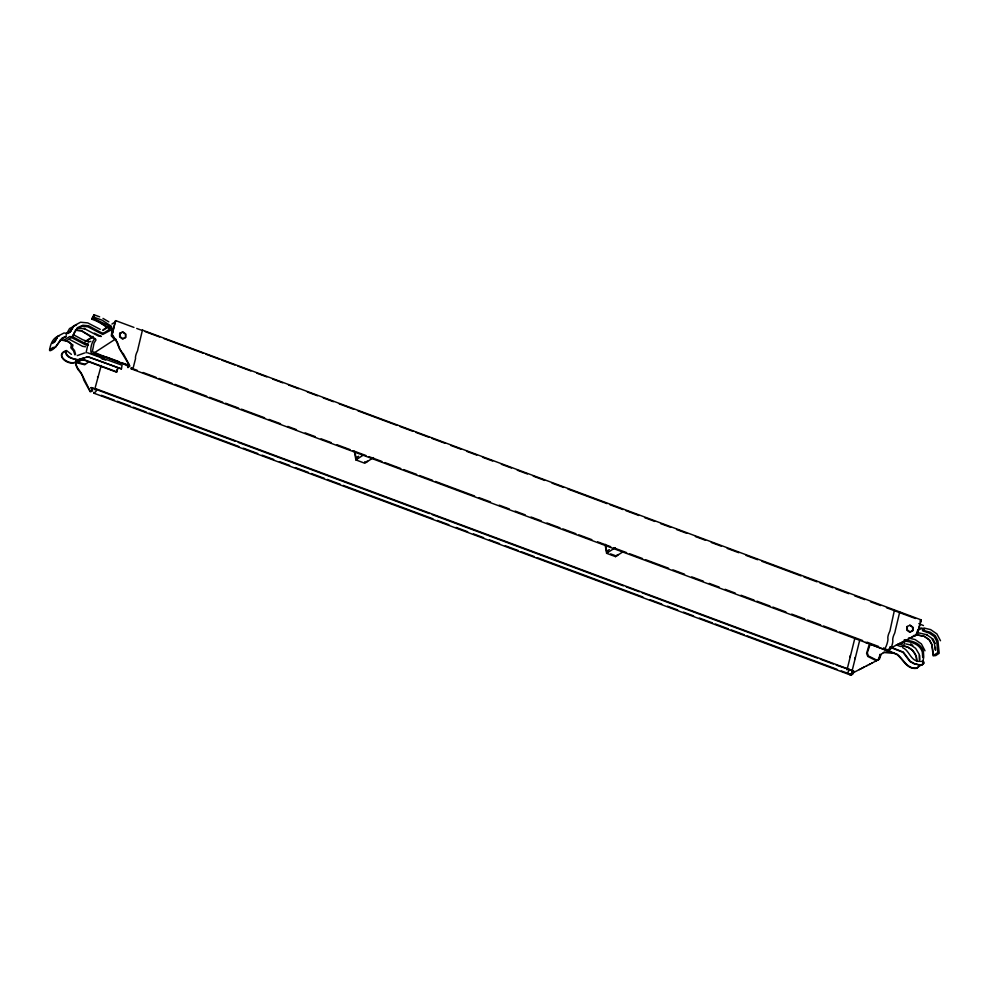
<?xml version="1.0" encoding="UTF-8"?>
<svg xmlns="http://www.w3.org/2000/svg" width="990" height="990" viewBox="0 0 990 990"><rect width="100%" height="100%" fill="white"/><g stroke="black" fill="none" stroke-linecap="round" stroke-linejoin="round"><path stroke-width="1.49" d="M907.31 626.521L907.285 629.875L910.082 631.88L912.879 630.519L912.891 627.165L910.107 625.16L906.84 626.658L906.828 630.16L909.723 632.251L912.644 630.84L912.669 627.338L909.76 625.247M103.616 355.818L103.913 356.746M919.71 655.479L919.574 660.095L919.128 654.18L915.651 648.339L910.503 644.787L911.171 645.096L905.776 643.896M852.328 671.851L852.217 671.22M133.947 327.418L115.781 320.661L112.179 333.766A2.735 2.425 56.9 0 0 112.464 335.796L116.511 341.55L119.332 348.517L129.108 364.889L129.306 365.904L127.722 366.795L128.316 364.852M93.778 392.325L93.988 393.228L851.239 675.291L853.318 673.41L853.603 671.022L96.364 388.946L94.681 389.614M846.128 672.569C846.475 675.601 851.499 667.953 847.254 669.215L847.032 669.859M851.016 674.388L851.239 675.291M116.238 339.459L113.689 338.518L111.276 335.808L112.068 330.685L110.546 326.663L93.642 318.347L93.58 316.317L91.736 319.114L93.939 314.709L99.656 316.837M93.642 318.347L94.607 315.624L93.939 314.709M131.187 367.624L131.212 368.837L897.113 654.217C903.709 659.13 907.137 669.723 917.433 668.04M883.538 647.881C885.171 651.705 888.463 640.122 887.919 638.798A5.371 1.559 -69.6 0 1 889.701 631.571A4.319 1.25 -69.6 0 0 890.357 628.922L894.416 610.248M888.438 649.7C890.06 653.524 893.351 641.941 892.807 640.617A5.371 1.559 -69.6 0 1 894.589 633.39A4.319 1.25 -69.6 0 0 895.245 630.754L899.749 611.919L899.007 612.414M102.366 358.64L103.257 355.794M854.754 638.6L847.118 669.45M859.654 640.419L852.006 671.27M80.054 360.707L73.223 362.885C65.476 364.209 55.267 353.999 66.318 350.584C64.585 356.252 73.173 359.271 78.173 359.667L84.657 357.712M50.069 350.807L49.562 350.349C50.28 344.446 52.866 337.343 59.4 335.808M86.043 352.91L88.036 343.654L85.684 343.728L72.109 336.501M94.768 389.206L101.215 365.496M128.391 364.295L127.475 366.25L127.958 367.624L129.863 366.015L123.527 354.061A9.801 4.443 62.8 0 1 118.194 344.186A8.464 3.836 62.8 0 0 116.238 340.572L112.724 335.622A2.735 2.425 56.9 0 1 112.439 333.605C116.993 314.177 113.788 324.411 115.781 320.661M81.7 360.1L84.88 360.348L116.486 372.116L117.092 369.641M116.486 372.116L117.996 368.354M86.291 357.093L89.484 357.353L121.424 368.899L122.055 365.211L87.541 352.774M879.999 654.328L878.947 658.573A2.735 2.425 56.9 0 1 877.796 660.058M903.016 641.52L901.791 644.725L898.116 643.785M905.256 639.614L904.019 644.626L902.633 646.272L900.455 646.458L896.334 644.923M72.369 336.687L66.59 340.758L64.944 340.486L64.981 339.57L69.51 336.625L72.369 336.687L77.381 327.702L82.875 325.252L88.568 325.784L102.131 333.024L104.123 332.826L109.395 329.385L109.407 328.581L97.354 321.206M75.178 362.55L76.453 366.486A8.464 3.836 62.8 0 0 78.408 370.099A9.801 4.443 62.8 0 1 83.742 379.974L90.251 391.817L92.28 391.161L92.874 387.932L91.179 387.597L90.969 388.229L92.565 388.377L92.367 389.441L90.115 391.1L81.316 373.267L77.109 367.203L75.314 362.154M881.075 654.44L879.405 659.241L876.175 659.847L868.477 655.999L867.277 652.942L870.383 643.611M916.27 634.305L917.52 630.704L920.155 628.415L922.89 629.108L922.519 630.717L929.424 633.216L934.238 636.545L936.75 641.334L937.827 652.571L933.508 655.392L931.949 644.465L929.325 639.738L924.524 636.422L916.134 634.714M868.861 645.641L866.584 653.4L867.785 656.444L875.469 660.305L878.712 659.699L880.37 654.897L884.144 652.138L892.93 652.856M366.51 461.439L366.176 462.355L367.513 461.142M617.228 554.833L616.894 555.736L618.23 554.536M890.678 648.561L888.884 650.257L885.79 649.168M918.361 667.248L919.054 665.701M919.673 664.637L917.087 668.275C906.791 669.945 903.35 659.352 896.767 654.44L865.508 642.448M920.304 621.138L920.972 620.569L917.223 633.649A2.735 2.425 56.9 0 1 916.072 635.135M117.389 368.75L117.798 367.983M920.155 620.965L921.207 619.913L917.482 633.476A2.735 2.425 56.9 0 1 916.332 634.961L913.931 636.224M66.144 334.657L69.56 328.556L76.515 324.881M74.04 332.826L77.022 328.593L82.38 326.279L87.85 326.799L102.75 334.471L111.363 329.856L111.239 328.556L106.252 326.552L100.188 322.493L91.736 319.114M52.68 343.505L57.432 337.355L54.24 342.49L57.717 336.216L63.966 333.011L68.298 333.42M852.774 673.769L853.529 671.839L851.932 671.69L853.603 671.022M70.81 331.143L68.459 333.147L73.173 327.046L69.981 332.157L73.532 325.97L80.574 322.233L87.764 322.913L100.25 329.373M49.5 349.817L52.903 347.515L55.539 347.243L61.751 338.332L66.367 335.957M87.751 362.588L84.682 364.753L76.552 362.699M50.861 350.51C57.507 347.738 58.633 338.939 65.885 336.984M85.326 341.364L92.924 336.414M103.059 329.818L106.858 327.344M111.919 324.039L114.456 322.394M85.165 341.983L92.775 337.033M102.898 330.437L107.972 327.133M94.161 352.923L114.89 339.434M142.065 329.992L921.207 619.913M93.988 393.228L96.067 391.347L96.364 388.946M354.395 451.304L355.88 459.917L363.342 455.054M355.88 459.917L364.803 463.246L373.49 457.59M605.113 544.686L606.598 553.311L615.285 547.656M606.598 553.311L615.52 556.628L622.982 551.777M919.227 666.27L923.757 663.312L922.853 661.976L923.732 657.1L923.398 651.333C920.725 642.918 911.877 640.58 904.031 640.072M909.018 638.661L901.754 642.461M872.19 662.991L878.056 659.885A2.735 2.425 56.9 0 0 879.207 658.399M890.369 648.178L887.151 650.17M908.857 638.711L909.699 638.265M904.588 641.025L905.429 640.58M859.332 669.624L867.277 665.429M864.443 666.876L852.996 672.878M871.509 663.387L872.338 662.941M875.779 661.073L876.608 660.627M890.109 648.351L899.947 643.277M909.439 638.439L912.124 637.04M869.777 664.265L871.769 663.213M911.171 637.548L914.673 635.815M869.084 664.612L870.037 664.104M899.205 643.686L902.509 642.052M866.522 665.837L869.69 664.278M84.596 352.972L77.245 355.608M79.707 360.929L82.046 359.865L85.227 360.113L116.832 371.894M88.32 342.082L90.82 341.377M913.312 635.654L916.542 635.06L918.213 630.259L921.183 628.019L924.425 628.712L924.289 630.642L930.291 632.251L935.303 635.716L937.963 640.802L939.188 653.276L935.785 655.566L933.149 655.838L931.875 644.775L929.09 639.763L924.078 636.298L915.589 634.565M913.696 635.914L915.849 635.506M131.212 368.837L133.328 367.302L135.556 358.553A5.371 1.559 -69.6 0 1 137.35 351.326A4.319 1.25 -69.6 0 0 138.006 348.678L142.498 329.856M358.615 456.266L356.883 457.182L357.254 459.026L357.576 458.123L356.091 459.088L355.138 452.418M609.32 549.648L607.6 550.564L607.971 552.42L608.293 551.504L606.808 552.482L605.447 544.401M88.37 344.966L85.932 345.015L71.379 337.503M894.007 652.707L883.427 652.608M917.445 661.271L923.534 661.456L923.942 662.508L923.311 664.018L920.49 665.292L914.636 663.684L910.243 661.283L903.338 652.113L890.22 646.94M85.375 364.295L77.245 362.253L75.624 360.447M79.274 328.309L84.744 328.816L83.878 328.371L98.418 336.031L101.302 336.464L94.335 333.135M75.401 330.115L81.093 330.66L94.483 338.964C91.612 342.49 90.325 347.837 90.969 352.279L92.689 353.925L102.292 357.501L102.7 355.843L92.355 351.574L94.038 343.06L95.981 339.978L95.399 338.815L81.675 330.821L76.218 330.301M60.155 340.003L65.897 340.535L69.708 342.404L71.367 344.297L70.847 347.775L73.508 350.794L74.918 354.878M60.972 340.189L66.478 340.709L72.938 345.015L72.282 347.775L74.51 350.547L75.611 354.42M849.519 674.635L852.143 672.977L852.427 670.577L836.216 665.107M85.487 346.772L82.616 346.339L69.226 339.298M904.736 641.087C911.963 641.891 919.784 644.292 922.309 651.965L922.717 657.434M73.569 362.662C67.283 363.825 55.291 354.754 65.835 351.277C64.709 357.427 73.235 358.986 77.826 359.89L88.073 356.759L121.424 368.899M926.999 634.8L917.52 632.585M902.67 645.913C910.528 646.334 917.309 653.276 916.889 661.246M903.449 646.062L907.62 647.015L912.594 650.442L916.084 656.098L916.53 660.305M888.723 651.173L883.823 648.747M924.091 628.044L930.649 629.615L936.887 633.922L940.5 640.728M908.511 638.005L915.107 639.577L921.381 643.908L925.007 650.777M88.147 341.6L82.801 339.768L73.149 334.558M136.719 328.445L140.877 329.992M145.159 331.588L159.638 336.984M163.981 338.605L203.086 353.158M205.982 354.247L219.013 359.098M221.909 360.174L234.939 365.025M237.835 366.102L250.866 370.965M256.658 373.119L266.793 376.893M272.584 379.046L282.719 382.821M288.511 384.986L298.646 388.761M307.333 391.99L317.468 395.765M323.26 397.93L333.395 401.705M339.186 403.858L353.665 409.254M358.009 410.875L397.101 425.428M399.997 426.517L413.028 431.368M415.924 432.444L428.955 437.295M431.85 438.372L444.881 443.235M450.673 445.389L460.808 449.163M466.599 451.316L476.735 455.091M482.526 457.256L492.661 461.031M501.348 464.261L511.483 468.035M517.275 470.2L527.41 473.975M533.202 476.128L544.785 480.447M552.024 483.145L563.607 487.451M567.951 489.072L607.043 503.638M609.939 504.714L622.97 509.565M625.866 510.642L638.896 515.505M644.688 517.659L654.823 521.433M660.615 523.586L670.75 527.361M676.541 529.526L686.676 533.301M695.364 536.531L705.499 540.305M711.29 542.471L721.425 546.245M727.217 548.398L738.8 552.717M746.039 555.415L757.622 559.721M761.966 561.342L801.059 575.908M803.954 576.984L816.985 581.835M819.881 582.912L832.912 587.775M835.808 588.852L848.838 593.703M854.63 595.856L864.765 599.631M870.557 601.796L880.692 605.571M886.483 607.724L915.428 618.503M94.434 317.357L102.143 320.203L111.264 326.205L112.761 330.227L111.969 335.35L114.382 338.06M889.874 647.163L902.991 652.336L909.897 661.506L914.29 663.906L921.678 665.28L922.965 664.253L923.225 662.322M105.522 356.672L118.552 361.523M121.448 362.6L128.688 365.298M103.034 356.066L127.648 365.236M94.211 353.133L128.527 365.916M132.883 368.713L137.226 370.334M143.018 372.488L156.049 377.339M158.945 378.428L171.975 383.279M174.871 384.355L187.902 389.206M190.798 390.283L206.724 396.223M209.62 397.299L222.651 402.15M225.547 403.227L238.578 408.09M241.473 409.167L264.639 417.792M268.983 419.414L280.566 423.732M287.805 426.418L296.493 429.66M305.18 432.89L315.315 436.677M321.107 438.83L331.242 442.604M337.033 444.757L350.064 449.608M352.96 450.697L365.991 455.549M368.886 456.625L381.917 461.476M384.813 462.553L400.74 468.493M403.635 469.569L416.666 474.42M419.562 475.497L432.593 480.36M435.489 481.437L474.581 496.002M478.925 497.611L490.508 501.93M499.195 505.16L509.33 508.947M515.122 511.1L525.257 514.874M531.048 517.028L541.183 520.802M546.975 522.968L560.006 527.818M562.902 528.895L575.933 533.746M578.841 534.823L591.871 539.686M597.663 541.839L610.694 546.69M613.59 547.767L626.62 552.63M629.516 553.707L642.547 558.558M645.443 559.635L668.609 568.272M672.952 569.881L684.535 574.2M691.775 576.898L703.358 581.204M709.149 583.37L719.285 587.144M725.076 589.298L735.211 593.072M741.003 595.238L754.034 600.089M756.929 601.165L769.96 606.016M772.856 607.093L785.887 611.956M791.678 614.109L804.709 618.96M807.605 620.037L820.636 624.9M823.532 625.977L836.562 630.828M839.458 631.905L862.624 640.542M866.968 642.151L878.551 646.47M101.289 358.491L105.633 360.1M610.632 553.905L614.456 555.328M91.179 387.597L93.654 388.513M94.892 388.971L235.335 441.293M238.231 442.369L429.363 513.562M432.259 514.639L623.378 585.832M626.274 586.909L639.305 591.76M642.201 592.837L817.394 658.102M820.289 659.179L833.32 664.03M101.388 395.307L114.419 400.158M117.315 401.235L130.346 406.086M133.242 407.162L146.273 412.026M149.168 413.102L238.937 446.539M243.28 448.161L257.759 453.544M262.103 455.165L273.685 459.484M279.477 461.637L289.612 465.411M295.404 467.577L308.435 472.428M311.33 473.505L324.361 478.356M327.257 479.432L340.288 484.296M343.183 485.372L432.952 518.81M437.295 520.431L448.878 524.737M456.118 527.435L467.701 531.754M473.492 533.907L483.627 537.681M489.419 539.847L499.554 543.621M505.346 545.775L518.376 550.626M521.272 551.702L534.303 556.566M537.199 557.642L642.894 597.007M650.133 599.705L661.716 604.024M667.508 606.177L677.643 609.951M683.434 612.117L693.569 615.891M699.361 618.045L712.392 622.896M715.287 623.972L728.318 628.836M731.214 629.912L744.245 634.763M747.141 635.84L836.909 669.277M841.252 670.898L849.94 674.128M918.844 623.601L923.46 625.569M615.52 556.628L615.099 555.477M108.838 321.874L103.01 318.421M917.73 661.295C910.157 659.6 909.29 650.442 902.62 647.633M926.331 634.491L931.516 638.067L934.399 643.351L935.216 649.824M910.602 643.859L912.83 645.406M66.516 350.547L71.416 354.371M932.691 638.624L935.265 643.351M364.753 461.724L365.013 462.417M935.476 647.373L935.6 650.071M850.002 656.902A4.319 1.25 -69.6 0 1 850.361 655.504M854.902 658.721A4.319 1.25 -69.6 0 1 855.249 657.323M97.565 377.239A4.319 1.25 -69.6 0 1 97.651 376.658M119.666 333.444L119.654 336.946L122.562 339.038L125.483 337.627L125.495 334.113L122.587 332.034L119.666 333.444M120.136 333.308L120.124 336.662L122.908 338.667L125.705 337.305L125.718 333.952L122.933 331.947L120.136 333.308"/></g></svg>
